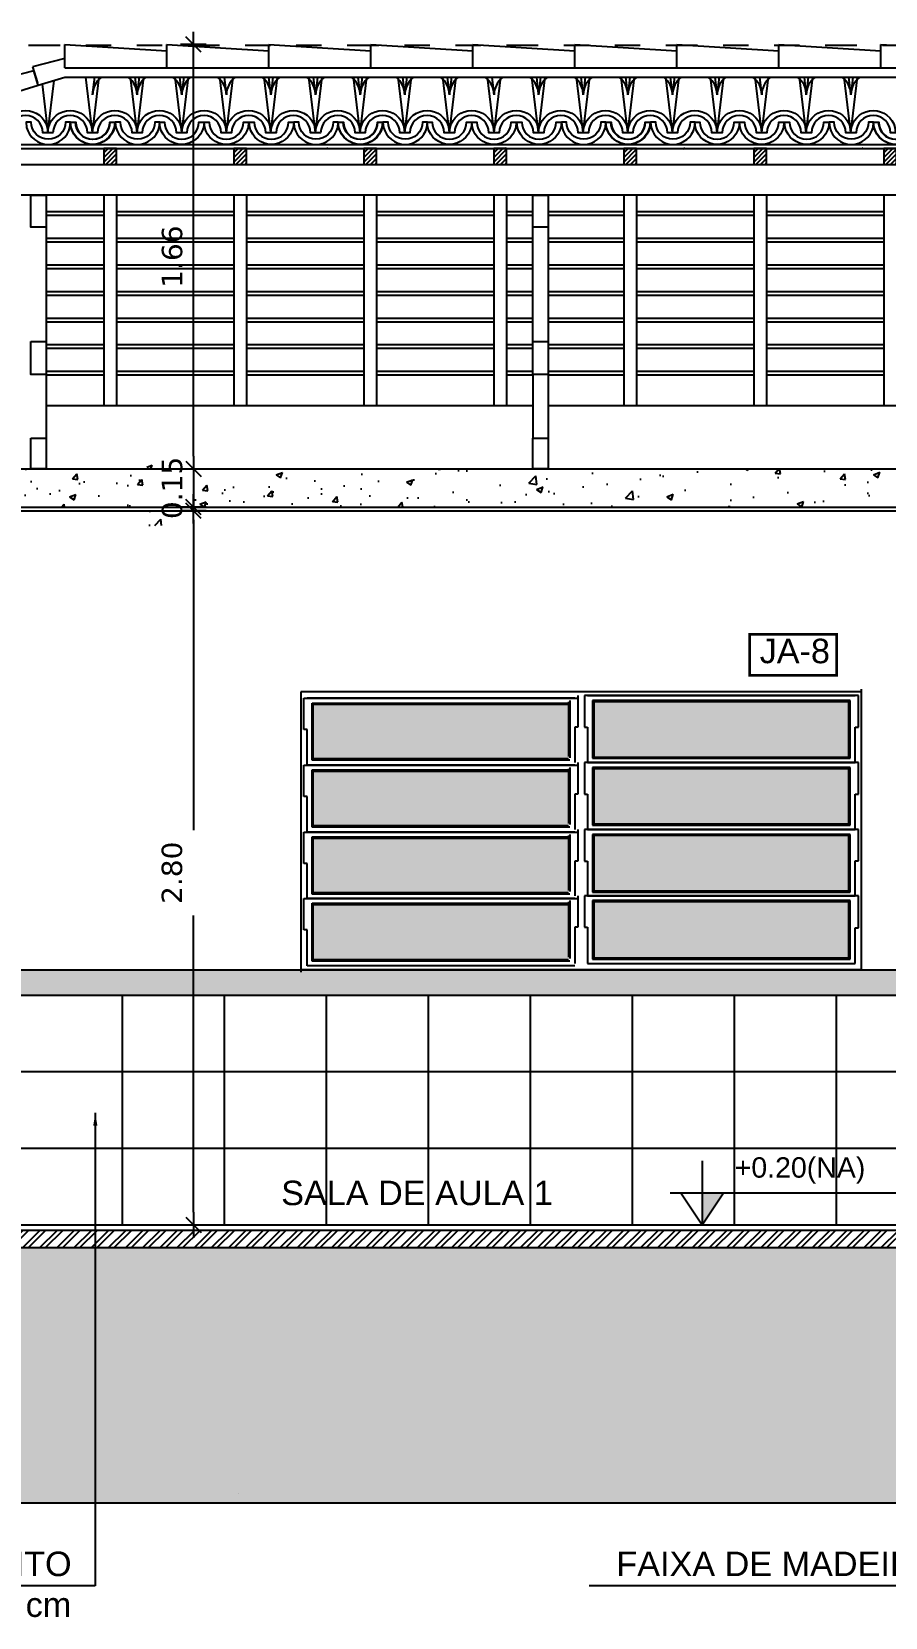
# Model space of a CAD drawing. Extents: x 183 to 373, y 23 to 105.
# Drawn here: x 212.38 to 215.73, y 79.25 to 85.47 of the extents above; entities that cross this region are included whole.
import ezdxf

# ---------------------------------------------------------------- set-up
doc = ezdxf.new("R2010")
doc.units = 0
doc.header["$LTSCALE"] = 0.005
doc.header["$PDMODE"] = 66
doc.linetypes.add('C5', pattern=[60, 50, -5, 0, -5])
doc.linetypes.add('TRAÇO-2PTOS_P', pattern=[0.625, 0.25, -0.125, 0, -0.125, 0, -0.125])
doc.layers.get('0').update_dxf_attribs({"linetype": 'CONTINUOUS'})
doc.layers.get('DEFPOINTS').update_dxf_attribs({"linetype": 'CONTINUOUS'})
for name, color, linetype in [('01', 1, 'CONTINUOUS'), ('252', 252, 'CONTINUOUS'), ('A-COTAS', 1, 'CONTINUOUS'), ('A-ESQUADRIAS', 2, 'CONTINUOUS'), ('A-PAREDE', 5, 'CONTINUOUS'), ('ARQ-ALV-CORTE', 4, 'CONTINUOUS'), ('ARQ-CTA-1_050', 1, 'CONTINUOUS'), ('ARQ-EXO-1_100', 251, 'C5'), ('ARQ-HTC', 9, 'CONTINUOUS'), ('ARQ-PIS-CORTE', 2, 'CONTINUOUS'), ('ARQ-SMB-1_050', 1, 'CONTINUOUS'), ('ARQ-SMB-1_100', 1, 'CONTINUOUS'), ('ARQ-TLH-VISTA1', 2, 'CONTINUOUS'), ('ARQ-TLH-VISTA2', 1, 'CONTINUOUS'), ('ARQ-TXT-1_075', 2, 'CONTINUOUS'), ('BL-AR-TELHA 2', 2, 'CONTINUOUS'), ('MADEIRAMENTO', 2, 'CONTINUOUS'), ('SIM', 1, 'CONTINUOUS')]:
    doc.layers.add(name, color=color, linetype=linetype)
doc.styles.add('ESC-50-A20', font='arial.ttf', dxfattribs={"height": 0.1})
doc.styles.add('FNDE Texto Cota 0025', font='verdana.ttf', dxfattribs={"height": 0.04})
doc.styles.add('FNDE Texto Cota 0050', font='verdana.ttf', dxfattribs={"height": 0.08})
doc.dimstyles.new('FNDE 1-0025', dxfattribs={"dimscale": 5, "dimtxt": 0.04, "dimasz": 0.01, "dimexe": 0.15, "dimexo": 0.15, "dimgap": 0.005, "dimtad": 1, "dimzin": 1, "dimdsep": 46, "dimtxsty": 'FNDE Texto Cota 0025', "dimblk": 'tic', "dimcen": 0.015, "dimdle": 0.15, "dimse1": 1, "dimse2": 1, "dimclrd": 251, "dimclre": 251, "dimclrt": 256, "dimaunit": 1, "dimadec": 3, "dimazin": 0, "dimtfac": 1, "dimtix": 1, "dimtmove": 2, "dimatfit": 3, "dimfxl": 0.15, "dimtvp": 1, "dimtolj": 1, "dimtzin": 0, "dimarcsym": 0})
doc.dimstyles.new('FNDE 1-0050', dxfattribs={"dimscale": 5, "dimtxt": 0.08, "dimasz": 0.01, "dimexe": 0.15, "dimexo": 0.15, "dimgap": 0.01, "dimtad": 1, "dimzin": 1, "dimdsep": 46, "dimtxsty": 'FNDE Texto Cota 0050', "dimblk": 'tic', "dimcen": 0.015, "dimdle": 0.15, "dimse1": 1, "dimse2": 1, "dimclrd": 251, "dimclre": 251, "dimclrt": 256, "dimaunit": 1, "dimadec": 3, "dimazin": 0, "dimtfac": 1, "dimtix": 1, "dimtmove": 2, "dimatfit": 3, "dimfxl": 0.15, "dimtvp": 1, "dimtolj": 1, "dimtzin": 0, "dimarcsym": 0})
pattern_1 = [(50, (76.565, 34.55552), (0.25505854, -0.02231472), [0.02667, -0.29337]), (355, (76.565, 34.55552), (-0.0493408, 0.2674796), [0.021336, -0.2346968]), (100.45144, (76.58625, 34.55366), (0.20571775, 0.24516485), [0.022666, -0.24932634]), (46.1842, (76.565, 34.62664), (0.37951066, -0.05885926), [0.040005, -0.440055]), (96.63556, (76.59662, 34.62174), (0.3323658, 0.3463966), [0.033999, -0.3739899]), (351.18415, (76.565, 34.62664), (0.3323658, 0.3463966), [0.032004, -0.3520436]), (21, (76.60056, 34.60886), (0.21226015, -0.14317128), [0.02667, -0.29337]), (326, (76.60056, 34.60886), (0.08652284, 0.25786315), [0.021336, -0.234696]), (71.45144, (76.61824, 34.59693), (0.298783, 0.11469188), [0.022666, -0.2493259]), (37.5, (76.565, 34.55552), (0.004324045, 0.118377054), [0, -0.2318512, 0, -0.238252, 0, -0.235585]), (7.5, (76.565, 34.55552), (0.09354753, 0.1402528), [0, -0.1358392, 0, -0.2265172, 0, -0.089789]), (327.5, (76.4857, 34.55552), (0.189826833, -0.00802024), [0, -0.0889, 0, -0.277368, 0, -0.368046]), (317.5, (76.45014, 34.55552), (0.20738085, 0.03559709), [0, -0.11557, 0, -0.1842008, 0, -0.261366])]

# ---------------------------------------------------------------- blocks, each defined once
blk = doc.blocks.new('tic')
at = {"color": 251}
for p, q in [((-1, 0), (1, 0)), ((0, -1), (0, 1))]:
    blk.add_line(p, q, dxfattribs=at)
blk.add_line((-0.6, -0.6), (0.6, 0.6))
blk = doc.blocks.new('*D69')
at = {"layer": 'ARQ-CTA-1_050', "color": 251, "lineweight": -2, "transparency": 16777216}
for p, q in [((213.0163, 83.5378), (213.0163, 82.3358)), ((213.0163, 80.8378), (213.0163, 82.0018))]:
    blk.add_line(p, q, dxfattribs=at)
at = {"layer": 'DEFPOINTS', "color": 0, "transparency": 16777216}
for p in [(213.0163, 83.5878), (213.2464, 83.5878), (213.2464, 80.7878)]:
    blk.add_point(p, dxfattribs=at)
at = {"layer": 'ARQ-CTA-1_050', "color": 251, "lineweight": -2, "transparency": 16777216, "xscale": 0.05, "yscale": 0.05, "zscale": 0.05}
for p, rotation in [((213.0163, 83.5878), 90), ((213.0163, 80.7878), 270)]:
    blk.add_blockref('tic', p, dxfattribs=dict(at, rotation=rotation))
at = {"layer": 'ARQ-CTA-1_050', "transparency": 16777216, "insert": (212.9326, 82.1688), "char_height": 0.08, "attachment_point": 5, "rotation": 90, "style": 'FNDE Texto Cota 0050'}
blk.add_mtext('\\A1;2.80', dxfattribs=at)
blk = doc.blocks.new('*D70')
at = {"layer": 'ARQ-CTA-1_050', "color": 251, "lineweight": -2, "transparency": 16777216}
blk.add_line((213.0163, 83.8028), (213.0163, 85.3665), dxfattribs=at)
at = {"layer": 'DEFPOINTS', "color": 0, "transparency": 16777216}
for p in [(213.0163, 85.4165), (213.0163, 85.4165), (213.0163, 83.7528)]:
    blk.add_point(p, dxfattribs=at)
at = {"layer": 'ARQ-CTA-1_050', "color": 251, "lineweight": -2, "transparency": 16777216, "xscale": 0.05, "yscale": 0.05, "zscale": 0.05}
for p, rotation in [((213.0163, 85.4165), 90), ((213.0163, 83.7528), 270)]:
    blk.add_blockref('tic', p, dxfattribs=dict(at, rotation=rotation))
at = {"layer": 'ARQ-CTA-1_050', "transparency": 16777216, "insert": (212.9331, 84.5847), "char_height": 0.08, "attachment_point": 5, "rotation": 90, "style": 'FNDE Texto Cota 0050'}
blk.add_mtext('\\A1;1.66', dxfattribs=at)
blk = doc.blocks.new('FNDE-Nível Corte-1_050')
blk.add_hatch(color=251).paths.add_polyline_path([(140.6568, -0.1868), (140.7408, -0.1868), (140.6568, -0.3128)])
at = {"color": 251}
for p, q in [((140.6568, -0.0608), (140.6568, -0.3128)), ((140.5308, -0.1868), (141.5308, -0.1868))]:
    blk.add_line(p, q, dxfattribs=at)
blk.add_lwpolyline([(140.5728, -0.1868), (140.6568, -0.3128), (140.7408, -0.1868)], dxfattribs=at)
blk = doc.blocks.new('*D118')
at = {"layer": 'ARQ-CTA-1_050', "color": 251, "lineweight": -2, "transparency": 16777216}
for p, q in [((213.0163, 83.8028), (213.0163, 83.8528)), ((213.0163, 83.7528), (213.0163, 83.6028)), ((213.0163, 83.5528), (213.0163, 83.5028))]:
    blk.add_line(p, q, dxfattribs=at)
at = {"layer": 'DEFPOINTS', "color": 0, "transparency": 16777216}
for p in [(212.4383, 83.7528), (212.4383, 83.6028), (213.0163, 83.6028)]:
    blk.add_point(p, dxfattribs=at)
at = {"layer": 'ARQ-CTA-1_050', "color": 251, "lineweight": -2, "transparency": 16777216, "xscale": 0.05, "yscale": 0.05, "zscale": 0.05}
for p, rotation in [((213.0163, 83.7528), 270), ((213.0163, 83.6028), 90)]:
    blk.add_blockref('tic', p, dxfattribs=dict(at, rotation=rotation))
at = {"layer": 'ARQ-CTA-1_050', "transparency": 16777216, "insert": (212.933, 83.6778), "char_height": 0.08, "attachment_point": 5, "rotation": 90, "style": 'FNDE Texto Cota 0050'}
blk.add_mtext('\\A1;0.15', dxfattribs=at)

msp = doc.modelspace()

# ---------------------------------------------------------------- hatches: boundary and pattern name
at = {"layer": 'A-COTAS'}
h = msp.add_hatch(color=252, dxfattribs=at)
h.set_gradient(color1=(91, 91, 91), one_color=1, tint=1, name='INVHEMISPHERICAL')
h.paths.add_polyline_path([(214.4879, 82.8294), (214.4879, 82.6149), (213.4867, 82.6149), (213.4867, 82.8294)])
h.paths.add_polyline_path([(214.4879, 82.5669), (214.4879, 82.3524), (213.4867, 82.3524), (213.4867, 82.5669)])
h.paths.add_polyline_path([(214.4879, 82.3044), (214.4879, 82.0899), (213.4867, 82.0899), (213.4867, 82.3044)])
h.paths.add_polyline_path([(214.4879, 82.0444), (214.4879, 81.8274), (213.4867, 81.8274), (213.4867, 82.0444)])
h.paths.add_polyline_path([(215.5879, 82.6226), (215.5879, 82.8394), (214.5867, 82.8394), (214.5867, 82.6226)])
h.paths.add_polyline_path([(215.5879, 82.3601), (215.5879, 82.5769), (214.5867, 82.5769), (214.5867, 82.3601)])
h.paths.add_polyline_path([(215.5879, 82.0976), (215.5879, 82.3144), (214.5867, 82.3144), (214.5867, 82.0976)])
h.paths.add_polyline_path([(214.5867, 82.0544), (214.5867, 81.8351), (215.5879, 81.8351), (215.5879, 82.0544)])
at = {"layer": 'A-ESQUADRIAS'}
h = msp.add_hatch(dxfattribs=at)
h.set_pattern_fill('GOST_WOOD', color=251, scale=0.01, angle=90)
h.set_pattern_definition([(180, (169.897824, -81.4883), (7e-18, 0.06), [0.1, -0.02]), (180, (169.917824, -81.4683), (7e-18, 0.06), [0.06, -0.015, 0.03, -0.015]), (180, (169.947824, -81.4483), (7e-18, 0.06), [0.1, -0.02])])
h.paths.add_polyline_path([(216.7373, 81.688), (216.7373, 81.788), (208.7373, 81.788), (208.7373, 81.688)])
at = {"layer": 'ARQ-HTC'}
h = msp.add_hatch(dxfattribs=at)
h.set_pattern_fill('ANSI31', color=256, scale=0.004, style=0)
h.set_pattern_definition([(45, (-34.77494, 37.775708), (-0.0089802561, 0.0089802561), [])])
h.paths.add_polyline_path([(212.6647, 84.9458), (212.7147, 84.9458), (212.7147, 85.0085), (212.6647, 85.0085)])
h = msp.add_hatch(dxfattribs=at)
h.set_pattern_fill('ANSI31', color=256, scale=0.004, style=0)
h.set_pattern_definition([(45, (-34.26494, 37.775708), (-0.0089802561, 0.0089802561), [])])
h.paths.add_polyline_path([(213.1747, 84.9458), (213.2247, 84.9458), (213.2247, 85.0085), (213.1747, 85.0085)])
h = msp.add_hatch(dxfattribs=at)
h.set_pattern_fill('ANSI31', color=256, scale=0.004, style=0)
h.set_pattern_definition([(45, (-33.75494, 37.775708), (-0.0089802561, 0.0089802561), [])])
h.paths.add_polyline_path([(213.6847, 84.9458), (213.7347, 84.9458), (213.7347, 85.0085), (213.6847, 85.0085)])
h = msp.add_hatch(dxfattribs=at)
h.set_pattern_fill('ANSI31', color=256, scale=0.004, style=0)
h.set_pattern_definition([(45, (-33.24494, 37.775708), (-0.0089802561, 0.0089802561), [])])
h.paths.add_polyline_path([(214.1947, 84.9458), (214.2447, 84.9458), (214.2447, 85.0085), (214.1947, 85.0085)])
h = msp.add_hatch(dxfattribs=at)
h.set_pattern_fill('ANSI31', color=256, scale=0.004, style=0)
h.set_pattern_definition([(45, (-32.73494, 37.775708), (-0.0089802561, 0.0089802561), [])])
h.paths.add_polyline_path([(214.7047, 84.9458), (214.7547, 84.9458), (214.7547, 85.0085), (214.7047, 85.0085)])
h = msp.add_hatch(dxfattribs=at)
h.set_pattern_fill('ANSI31', color=256, scale=0.004, style=0)
h.set_pattern_definition([(45, (-32.22494, 37.775708), (-0.0089802561, 0.0089802561), [])])
h.paths.add_polyline_path([(215.2147, 84.9458), (215.2647, 84.9458), (215.2647, 85.0085), (215.2147, 85.0085)])
h = msp.add_hatch(dxfattribs=at)
h.set_pattern_fill('ANSI31', color=256, scale=0.004, style=0)
h.set_pattern_definition([(45, (-31.71494, 37.775708), (-0.0089802561, 0.0089802561), [])])
h.paths.add_polyline_path([(215.7247, 84.9458), (215.7747, 84.9458), (215.7747, 85.0085), (215.7247, 85.0085)])
h = msp.add_hatch(dxfattribs=at)
h.set_pattern_fill('AR-CONC', color=251, scale=0.0014, style=0)
h.set_pattern_definition(pattern_1)
h.paths.add_polyline_path([(214.4, 83.7528), (211.4524, 83.7528), (211.4524, 83.6028), (214.4, 83.6028)])
h.paths.add_polyline_path([(213.0069, 83.5306), (213.0069, 83.8205), (212.8332, 83.8205), (212.8332, 83.5306)])
h = msp.add_hatch(dxfattribs=at)
h.set_pattern_fill('AR-CONC', color=251, scale=0.0014, style=0)
h.set_pattern_definition(pattern_1)
h.paths.add_polyline_path([(217.5003, 83.7528), (214.4, 83.7528), (214.4, 83.6028), (216.7523, 83.6028), (216.7523, 83.2978), (216.8723, 83.2978), (216.8723, 83.6028), (217.5003, 83.6028)])
h = msp.add_hatch(dxfattribs=at)
h.set_pattern_fill('ANSI32', color=251, scale=0.005, style=0)
h.set_pattern_definition([(45, (-14.24537, 37.775708), (-0.03367596, 0.03367596), []), (45, (-14.22292, 37.775708), (-0.03367596, 0.03367596), [])])
h.paths.add_polyline_path([(208.7373, 80.6978), (216.7373, 80.6978), (216.7373, 80.7678), (208.7373, 80.7678)])
h = msp.add_hatch(dxfattribs=at)
h.set_pattern_fill('EARTH', color=252, scale=0.02, angle=45, style=0)
h.set_pattern_definition([(45, (76.565, 34.55552), (1e-17, 0.17960512), [0.127, -0.127]), (45, (76.53132, 34.5892), (1e-17, 0.17960512), [0.127, -0.127]), (45, (76.49764, 34.62287), (1e-17, 0.17960512), [0.127, -0.127]), (135, (76.49764, 34.64532), (-0.17960512, 1e-17), [0.127, -0.127]), (135, (76.53132, 34.679), (-0.17960512, 1e-17), [0.127, -0.127]), (135, (76.565, 34.71267), (-0.17960512, 1e-17), [0.127, -0.127])])
h.paths.add_polyline_path([(219.7499, 80.6978), (216.8873, 80.6978), (216.8873, 80.2978), (216.7373, 80.2978), (216.7373, 80.6978), (208.7373, 80.6978), (208.7373, 80.2978), (208.5873, 80.2978), (208.5873, 80.6478), (206.807, 80.6478), (206.807, 79.6978), (219.7499, 79.6978)])

# ---------------------------------------------------------------- linework, layer by layer
at = {"color": 3}
for points in [[(212.6647, 84.9458), (212.7147, 84.9458), (212.7147, 85.0085), (212.6647, 85.0085)], [(213.1747, 84.9458), (213.2247, 84.9458), (213.2247, 85.0085), (213.1747, 85.0085)], [(213.6847, 84.9458), (213.7347, 84.9458), (213.7347, 85.0085), (213.6847, 85.0085)], [(214.1947, 84.9458), (214.2447, 84.9458), (214.2447, 85.0085), (214.1947, 85.0085)], [(214.7047, 84.9458), (214.7547, 84.9458), (214.7547, 85.0085), (214.7047, 85.0085)], [(215.2147, 84.9458), (215.2647, 84.9458), (215.2647, 85.0085), (215.2147, 85.0085)], [(215.7247, 84.9458), (215.7747, 84.9458), (215.7747, 85.0085), (215.7247, 85.0085)]]:
    msp.add_lwpolyline(points, close=True, dxfattribs=at)
at = {"layer": '01', "color": 251}
for p, q in [((212.6647, 84.8262), (212.6647, 84.0007)), ((212.7147, 84.8262), (212.7147, 84.0007)), ((213.1747, 84.8262), (213.1747, 84.0007)), ((213.2247, 84.8262), (213.2247, 84.0007)), ((213.6847, 84.8262), (213.6847, 84.0007)), ((213.7347, 84.8262), (213.7347, 84.0007)), ((214.1947, 84.8262), (214.1947, 84.0007)), ((214.2447, 84.8262), (214.2447, 84.0007)), ((214.7047, 84.8262), (214.7047, 84.0007)), ((214.7547, 84.8262), (214.7547, 84.0007)), ((215.2147, 84.8262), (215.2147, 84.0007)), ((215.2647, 84.8262), (215.2647, 84.0007)), ((215.7247, 84.8262), (215.7247, 84.0007)), ((212.6647, 84.7608), (212.4383, 84.7608)), ((212.6647, 84.7463), (212.4383, 84.7463)), ((213.1747, 84.7608), (212.7147, 84.7608)), ((213.1747, 84.7463), (212.7147, 84.7463)), ((213.6847, 84.7608), (213.2247, 84.7608)), ((213.6847, 84.7463), (213.2247, 84.7463)), ((214.1947, 84.7608), (213.7347, 84.7608)), ((214.1947, 84.7463), (213.7347, 84.7463)), ((214.3483, 84.7608), (214.2447, 84.7608)), ((214.3483, 84.7463), (214.2447, 84.7463)), ((214.7047, 84.7608), (214.4083, 84.7608)), ((214.7047, 84.7463), (214.4083, 84.7463)), ((215.2147, 84.7608), (214.7547, 84.7608)), ((215.2147, 84.7463), (214.7547, 84.7463)), ((215.7247, 84.7608), (215.2647, 84.7608)), ((215.7247, 84.7463), (215.2647, 84.7463)), ((212.6647, 84.6556), (212.4383, 84.6556)), ((212.6647, 84.6411), (212.4383, 84.6411)), ((213.1747, 84.6556), (212.7147, 84.6556)), ((213.1747, 84.6411), (212.7147, 84.6411)), ((213.6847, 84.6556), (213.2247, 84.6556)), ((213.6847, 84.6411), (213.2247, 84.6411)), ((214.1947, 84.6556), (213.7347, 84.6556)), ((214.1947, 84.6411), (213.7347, 84.6411)), ((214.3483, 84.6556), (214.2447, 84.6556)), ((214.3483, 84.6411), (214.2447, 84.6411)), ((214.7047, 84.6556), (214.4083, 84.6556)), ((214.7047, 84.6411), (214.4083, 84.6411)), ((215.2147, 84.6556), (214.7547, 84.6556)), ((215.2147, 84.6411), (214.7547, 84.6411)), ((215.7247, 84.6556), (215.2647, 84.6556)), ((215.7247, 84.6411), (215.2647, 84.6411)), ((212.6647, 84.5513), (212.4383, 84.5513)), ((213.1747, 84.5513), (212.7147, 84.5513)), ((213.6847, 84.5513), (213.2247, 84.5513)), ((214.1947, 84.5513), (213.7347, 84.5513)), ((214.3483, 84.5513), (214.2447, 84.5513)), ((214.7047, 84.5513), (214.4083, 84.5513)), ((215.2147, 84.5513), (214.7547, 84.5513)), ((215.7247, 84.5513), (215.2647, 84.5513)), ((212.6647, 84.5368), (212.4383, 84.5368)), ((213.1747, 84.5368), (212.7147, 84.5368)), ((213.6847, 84.5368), (213.2247, 84.5368)), ((214.1947, 84.5368), (213.7347, 84.5368)), ((214.3483, 84.5368), (214.2447, 84.5368)), ((214.7047, 84.5368), (214.4083, 84.5368)), ((215.2147, 84.5368), (214.7547, 84.5368)), ((215.7247, 84.5368), (215.2647, 84.5368)), ((212.6647, 84.4469), (212.4383, 84.4469)), ((212.6647, 84.4325), (212.4383, 84.4325)), ((213.1747, 84.4469), (212.7147, 84.4469)), ((213.1747, 84.4325), (212.7147, 84.4325)), ((213.6847, 84.4469), (213.2247, 84.4469)), ((213.6847, 84.4325), (213.2247, 84.4325)), ((214.1947, 84.4469), (213.7347, 84.4469)), ((214.1947, 84.4325), (213.7347, 84.4325)), ((214.3483, 84.4469), (214.2447, 84.4469)), ((214.3483, 84.4325), (214.2447, 84.4325)), ((214.7047, 84.4469), (214.4083, 84.4469)), ((214.7047, 84.4325), (214.4083, 84.4325)), ((215.2147, 84.4469), (214.7547, 84.4469)), ((215.2147, 84.4325), (214.7547, 84.4325)), ((215.7247, 84.4469), (215.2647, 84.4469)), ((215.7247, 84.4325), (215.2647, 84.4325)), ((212.6647, 84.3426), (212.4383, 84.3426)), ((212.6647, 84.3281), (212.4383, 84.3281)), ((213.1747, 84.3426), (212.7147, 84.3426)), ((213.1747, 84.3281), (212.7147, 84.3281)), ((213.6847, 84.3426), (213.2247, 84.3426)), ((213.6847, 84.3281), (213.2247, 84.3281)), ((214.1947, 84.3426), (213.7347, 84.3426)), ((214.1947, 84.3281), (213.7347, 84.3281)), ((214.3483, 84.3426), (214.2447, 84.3426)), ((214.3483, 84.3281), (214.2447, 84.3281)), ((214.7047, 84.3426), (214.4083, 84.3426)), ((214.7047, 84.3281), (214.4083, 84.3281)), ((215.2147, 84.3426), (214.7547, 84.3426)), ((215.2147, 84.3281), (214.7547, 84.3281)), ((215.7247, 84.3426), (215.2647, 84.3426)), ((215.7247, 84.3281), (215.2647, 84.3281)), ((212.6647, 84.2383), (212.4383, 84.2383)), ((212.6647, 84.2238), (212.4383, 84.2238)), ((213.1747, 84.2383), (212.7147, 84.2383)), ((213.1747, 84.2238), (212.7147, 84.2238)), ((213.6847, 84.2383), (213.2247, 84.2383)), ((213.6847, 84.2238), (213.2247, 84.2238)), ((214.1947, 84.2383), (213.7347, 84.2383)), ((214.1947, 84.2238), (213.7347, 84.2238)), ((214.3483, 84.2383), (214.2447, 84.2383)), ((214.3483, 84.2238), (214.2447, 84.2238)), ((214.7047, 84.2383), (214.4083, 84.2383)), ((214.7047, 84.2238), (214.4083, 84.2238)), ((215.2147, 84.2383), (214.7547, 84.2383)), ((215.2147, 84.2238), (214.7547, 84.2238)), ((215.7247, 84.2383), (215.2647, 84.2383)), ((215.7247, 84.2238), (215.2647, 84.2238)), ((212.6647, 84.1348), (212.4383, 84.1348)), ((212.6647, 84.1203), (212.4383, 84.1203)), ((213.1747, 84.1348), (212.7147, 84.1348)), ((213.1747, 84.1203), (212.7147, 84.1203)), ((213.6847, 84.1348), (213.2247, 84.1348)), ((213.6847, 84.1203), (213.2247, 84.1203)), ((214.1947, 84.1348), (213.7347, 84.1348)), ((214.1947, 84.1203), (213.7347, 84.1203)), ((214.3483, 84.1348), (214.2447, 84.1348)), ((214.3483, 84.1203), (214.2447, 84.1203)), ((214.7047, 84.1348), (214.4083, 84.1348)), ((214.7047, 84.1203), (214.4083, 84.1203)), ((215.2147, 84.1348), (214.7547, 84.1348)), ((215.2147, 84.1203), (214.7547, 84.1203)), ((215.7247, 84.1348), (215.2647, 84.1348)), ((215.7247, 84.1203), (215.2647, 84.1203)), ((212.4383, 84.0007), (214.3483, 84.0007)), ((214.4083, 84.0007), (216.3183, 84.0007))]:
    msp.add_line(p, q, dxfattribs=at)
at = {"layer": '01'}
msp.add_line((208.7373, 83.5878), (216.7373, 83.5878), dxfattribs=at)
msp.add_line((208.7373, 83.5878), (216.7373, 83.5878), dxfattribs=at)
at = {"layer": '252'}
for p, q in [((212.7373, 81.688), (212.7373, 80.7878)), ((213.1373, 81.688), (213.1373, 80.7878)), ((213.5373, 81.688), (213.5373, 80.7878)), ((213.9373, 81.688), (213.9373, 80.7878)), ((214.3373, 81.688), (214.3373, 80.7878)), ((214.7373, 81.688), (214.7373, 80.7878)), ((215.1373, 81.688), (215.1373, 80.7878)), ((215.5373, 81.688), (215.5373, 80.7878)), ((216.7373, 81.388), (208.7373, 81.388)), ((216.7373, 81.088), (208.7373, 81.088))]:
    msp.add_line(p, q, dxfattribs=at)
at = {"layer": 'A-COTAS'}
for p, q in [((215.6373, 82.8788), (213.4373, 82.8788)), ((213.4373, 82.8788), (213.4373, 81.7788)), ((215.6373, 81.7888), (215.6373, 82.8888)), ((213.45, 82.8534), (214.5246, 82.8534)), ((213.45, 82.7299), (213.45, 82.8534)), ((214.5119, 82.8534), (213.4627, 82.8534)), ((213.4817, 82.8344), (214.4929, 82.8344)), ((213.4817, 82.6099), (213.4817, 82.8344)), ((213.4867, 82.8294), (214.4879, 82.8294)), ((213.4867, 82.6149), (213.4867, 82.8294)), ((214.4879, 82.8394), (214.4879, 82.6249)), ((214.4929, 82.8444), (214.4929, 82.6199)), ((214.5246, 82.8634), (214.5246, 82.7399)), ((215.6246, 82.8634), (214.55, 82.8634)), ((214.55, 82.8634), (214.55, 82.7399)), ((214.5627, 82.8634), (215.6119, 82.8634)), ((215.5929, 82.8444), (214.5817, 82.8444)), ((214.5817, 82.8444), (214.5817, 82.6176)), ((215.5879, 82.8394), (214.5867, 82.8394)), ((214.5867, 82.8394), (214.5867, 82.6226)), ((215.5879, 82.6226), (215.5879, 82.8394)), ((215.5929, 82.6176), (215.5929, 82.8444)), ((215.6246, 82.7401), (215.6246, 82.8634)), ((213.4627, 82.7299), (213.45, 82.7299)), ((213.4627, 82.5909), (213.4627, 82.7299)), ((214.5246, 82.7399), (214.5119, 82.7399)), ((214.5119, 82.7399), (214.5119, 82.6009)), ((214.55, 82.7399), (214.5627, 82.7399)), ((214.5627, 82.7399), (214.5627, 82.6009)), ((215.6119, 82.6009), (215.6119, 82.7401)), ((215.6119, 82.7401), (215.6246, 82.7401)), ((213.45, 82.5909), (214.5246, 82.5909)), ((213.45, 82.4674), (213.45, 82.5909)), ((214.5119, 82.5909), (213.4627, 82.5909)), ((214.5119, 82.5909), (213.4627, 82.5909)), ((214.4929, 82.6099), (213.4817, 82.6099)), ((213.4817, 82.5719), (214.4929, 82.5719)), ((213.4817, 82.3474), (213.4817, 82.5719)), ((214.4879, 82.6149), (213.4867, 82.6149)), ((213.4867, 82.5669), (214.4879, 82.5669)), ((213.4867, 82.3524), (213.4867, 82.5669)), ((214.4879, 82.5769), (214.4879, 82.3624)), ((214.4929, 82.5819), (214.4929, 82.3574)), ((214.5246, 82.6009), (214.5246, 82.4774)), ((215.6246, 82.6009), (214.55, 82.6009)), ((214.55, 82.6009), (214.55, 82.4774)), ((214.5627, 82.6009), (215.6119, 82.6009)), ((214.5627, 82.6009), (215.6119, 82.6009)), ((214.5817, 82.6176), (215.5929, 82.6176)), ((215.5929, 82.5819), (214.5817, 82.5819)), ((214.5817, 82.5819), (214.5817, 82.3551)), ((214.5867, 82.6226), (215.5879, 82.6226)), ((215.5879, 82.5769), (214.5867, 82.5769)), ((214.5867, 82.5769), (214.5867, 82.3601)), ((215.5879, 82.3601), (215.5879, 82.5769)), ((215.5929, 82.3551), (215.5929, 82.5819)), ((215.6246, 82.4776), (215.6246, 82.6009)), ((213.4627, 82.4674), (213.45, 82.4674)), ((213.4627, 82.3284), (213.4627, 82.4674)), ((214.5246, 82.4774), (214.5119, 82.4774)), ((214.5119, 82.4774), (214.5119, 82.3384)), ((214.55, 82.4774), (214.5627, 82.4774)), ((214.5627, 82.4774), (214.5627, 82.3384)), ((215.6119, 82.3384), (215.6119, 82.4776)), ((215.6119, 82.4776), (215.6246, 82.4776)), ((213.45, 82.3284), (214.5246, 82.3284)), ((213.45, 82.2049), (213.45, 82.3284)), ((214.5119, 82.3284), (213.4627, 82.3284)), ((214.5119, 82.3284), (213.4627, 82.3284)), ((214.4929, 82.3474), (213.4817, 82.3474)), ((214.4879, 82.3524), (213.4867, 82.3524)), ((214.4879, 82.3144), (214.4879, 82.0999)), ((214.4929, 82.3194), (214.4929, 82.0949)), ((214.5246, 82.3384), (214.5246, 82.2149)), ((215.6246, 82.3384), (214.55, 82.3384)), ((214.55, 82.3384), (214.55, 82.2149)), ((214.5627, 82.3384), (215.6119, 82.3384)), ((214.5627, 82.3384), (215.6119, 82.3384)), ((214.5817, 82.3551), (215.5929, 82.3551)), ((215.5929, 82.3194), (214.5817, 82.3194)), ((214.5817, 82.3194), (214.5817, 82.0926)), ((214.5867, 82.3601), (215.5879, 82.3601)), ((215.5879, 82.3144), (214.5867, 82.3144)), ((214.5867, 82.3144), (214.5867, 82.0976)), ((215.5879, 82.0976), (215.5879, 82.3144)), ((215.5929, 82.0926), (215.5929, 82.3194)), ((215.6246, 82.2151), (215.6246, 82.3384)), ((213.4817, 82.3094), (214.4929, 82.3094)), ((213.4817, 82.0849), (213.4817, 82.3094)), ((213.4867, 82.3044), (214.4879, 82.3044)), ((213.4867, 82.0899), (213.4867, 82.3044)), ((213.4627, 82.2049), (213.45, 82.2049)), ((213.4627, 82.0684), (213.4627, 82.2049)), ((214.5246, 82.2149), (214.5119, 82.2149)), ((214.5119, 82.2149), (214.5119, 82.0784)), ((214.55, 82.2149), (214.5627, 82.2149)), ((214.5627, 82.2149), (214.5627, 82.0784)), ((215.6119, 82.0784), (215.6119, 82.2151)), ((215.6119, 82.2151), (215.6246, 82.2151)), ((213.45, 82.0684), (214.5246, 82.0684)), ((213.45, 81.9449), (213.45, 82.0684)), ((214.5119, 82.0684), (213.4627, 82.0684)), ((214.5119, 82.0684), (213.4627, 82.0684)), ((214.4929, 82.0849), (213.4817, 82.0849)), ((214.4879, 82.0899), (213.4867, 82.0899)), ((214.5246, 82.0784), (214.5246, 81.9549)), ((215.6246, 82.0784), (214.55, 82.0784)), ((214.55, 82.0784), (214.55, 81.9549)), ((214.5627, 82.0784), (215.6119, 82.0784)), ((214.5627, 82.0784), (215.6119, 82.0784)), ((214.5817, 82.0926), (215.5929, 82.0926)), ((214.5867, 82.0976), (215.5879, 82.0976)), ((215.6246, 81.9526), (215.6246, 82.0784)), ((213.4817, 82.0494), (214.4929, 82.0494)), ((213.4817, 81.8224), (213.4817, 82.0494)), ((213.4867, 82.0444), (214.4879, 82.0444)), ((213.4867, 81.8274), (213.4867, 82.0444)), ((214.4879, 82.0544), (214.4879, 81.8374)), ((214.4929, 82.0594), (214.4929, 81.8324)), ((215.5929, 82.0594), (214.5817, 82.0594)), ((214.5817, 82.0594), (214.5817, 81.8301)), ((215.5879, 82.0544), (214.5867, 82.0544)), ((214.5867, 82.0544), (214.5867, 81.8351)), ((215.5879, 81.8351), (215.5879, 82.0544)), ((215.5929, 81.8301), (215.5929, 82.0594)), ((213.4627, 81.9449), (213.45, 81.9449)), ((213.4627, 81.8034), (213.4627, 81.9449)), ((214.5246, 81.9549), (214.5119, 81.9549)), ((214.5119, 81.9549), (214.5119, 81.8134)), ((214.55, 81.9549), (214.5627, 81.9549)), ((214.5627, 81.9549), (214.5627, 81.8134)), ((215.6119, 81.8134), (215.6119, 81.9526)), ((215.6119, 81.9526), (215.6246, 81.9526)), ((214.4929, 81.8224), (213.4817, 81.8224)), ((214.4879, 81.8274), (213.4867, 81.8274)), ((214.5817, 81.8301), (215.5929, 81.8301)), ((214.5867, 81.8351), (215.5879, 81.8351)), ((215.6373, 81.7888), (213.4373, 81.7888)), ((214.5119, 81.8034), (213.4627, 81.8034)), ((214.5627, 81.8134), (215.6119, 81.8134))]:
    msp.add_line(p, q, dxfattribs=at)
msp.add_lwpolyline([(208.7373, 81.788), (216.7373, 81.788), (216.7373, 81.688), (208.7373, 81.688)], close=True, dxfattribs=at)
at = {"layer": 'A-PAREDE', "color": 5}
for p, q in [((208.6023, 83.7528), (241.1623, 83.7528)), ((208.7223, 83.6028), (216.7523, 83.6028)), ((208.7373, 80.7678), (216.8873, 80.7678)), ((216.7373, 80.6978), (208.7373, 80.6978))]:
    msp.add_line(p, q, dxfattribs=at)
at = {"layer": 'A-PAREDE'}
for points in [[(212.3783, 84.8262), (212.4383, 84.8262), (212.4383, 84.7002), (212.3783, 84.7002)], [(214.3483, 84.8262), (214.4083, 84.8262), (214.4083, 84.7002), (214.3483, 84.7002)], [(212.3783, 84.2518), (212.4383, 84.2518), (212.4383, 84.1227), (212.3783, 84.1227)], [(214.3483, 84.2518), (214.4083, 84.2518), (214.4083, 84.1227), (214.3483, 84.1227)], [(212.3783, 83.8728), (212.4383, 83.8728), (212.4383, 83.7528), (212.3783, 83.7528)], [(214.3483, 83.8728), (214.4083, 83.8728), (214.4083, 83.7528), (214.3483, 83.7528)]]:
    msp.add_lwpolyline(points, close=True, dxfattribs=at)
at = {"layer": 'ARQ-ALV-CORTE'}
msp.add_line((208.7223, 83.7528), (216.7523, 83.7528), dxfattribs=at)
at = {"layer": 'ARQ-EXO-1_100', "color": 252, "linetype": 'TRAÇO-2PTOS_P', "ltscale": 100}
for p, q in [((205.4942, 85.4144), (267.0085, 85.4144)), ((205.4942, 83.7528), (267.0085, 83.7528)), ((205.4942, 80.7878), (216.7373, 80.7878))]:
    msp.add_line(p, q, dxfattribs=at)
at = {"layer": 'ARQ-HTC', "color": 252}
msp.add_lwpolyline([(206.807, 80.6478), (206.807, 79.6978), (227.9373, 79.6978)], dxfattribs=at)
at = {"layer": 'ARQ-PIS-CORTE'}
msp.add_line((208.7373, 80.7878), (216.7373, 80.7878), dxfattribs=at)
at = {"layer": 'ARQ-SMB-1_100', "color": 252, "ltscale": 10, "const_width": 0.0107}
msp.add_lwpolyline([(215.1988, 82.9434), (215.5398, 82.9434), (215.5398, 83.1034), (215.1988, 83.1034)], close=True, dxfattribs=at)
at = {"layer": 'ARQ-TLH-VISTA1'}
for p, q in [((211.6447, 85.0243), (262.7298, 85.0243)), ((212.4383, 84.7002), (212.4383, 84.2518)), ((214.3483, 84.2518), (214.3483, 84.7002)), ((214.4083, 84.7002), (214.4083, 84.2518)), ((212.4383, 84.1227), (212.4383, 83.8728)), ((214.3483, 84.1227), (214.3483, 83.8728)), ((214.4083, 84.1227), (214.4083, 83.8728))]:
    msp.add_line(p, q, dxfattribs=at)
for points in [[(212.4227, 85.2612), (212.4456, 85.0711), (212.4702, 85.2756)], [(212.6206, 85.0711), (212.5944, 85.2883)]]:
    msp.add_lwpolyline(points, dxfattribs=at)
for points in [[(212.443, 85.0911), (212.4455, 85.0703), (212.4255, 85.0703, 1), (212.2905, 85.0703), (212.2705, 85.0703), (212.273, 85.0911, -0.785113)], [(212.5322, 85.0914), (212.5347, 85.1122), (212.5147, 85.1122, -1), (212.3797, 85.1122), (212.3597, 85.1122), (212.3622, 85.0914, 0.785113)], [(212.618, 85.0911), (212.6205, 85.0703), (212.6005, 85.0703, 1), (212.4655, 85.0703), (212.4455, 85.0703), (212.448, 85.0911, -0.785113)], [(212.5355, 85.0914), (212.533, 85.1122), (212.553, 85.1122, 1), (212.688, 85.1122), (212.708, 85.1122), (212.7055, 85.0914, -0.785113)], [(212.5372, 85.0914), (212.5347, 85.1122), (212.5547, 85.1122, 1), (212.6897, 85.1122), (212.7097, 85.1122), (212.7072, 85.0914, -0.785113)], [(212.793, 85.0911), (212.7955, 85.0703), (212.7755, 85.0703, 1), (212.6405, 85.0703), (212.6205, 85.0703), (212.623, 85.0911, -0.785113)], [(212.8822, 85.0914), (212.8847, 85.1122), (212.8647, 85.1122, -1), (212.7297, 85.1122), (212.7097, 85.1122), (212.7122, 85.0914, 0.785113)], [(212.968, 85.0911), (212.9705, 85.0703), (212.9505, 85.0703, 1), (212.8155, 85.0703), (212.7955, 85.0703), (212.798, 85.0911, -0.785113)], [(212.8855, 85.0914), (212.883, 85.1122), (212.903, 85.1122, 1), (213.038, 85.1122), (213.058, 85.1122), (213.0555, 85.0914, -0.785113)], [(213.143, 85.0911), (213.1455, 85.0703), (213.1255, 85.0703, 1), (212.9905, 85.0703), (212.9705, 85.0703), (212.973, 85.0911, -0.785113)], [(213.0605, 85.0914), (213.058, 85.1122), (213.078, 85.1122, 1), (213.213, 85.1122), (213.233, 85.1122), (213.2305, 85.0914, -0.785113)], [(213.318, 85.0911), (213.3205, 85.0703), (213.3005, 85.0703, 1), (213.1655, 85.0703), (213.1455, 85.0703), (213.148, 85.0911, -0.785113)], [(213.2372, 85.0914), (213.2347, 85.1122), (213.2547, 85.1122, 1), (213.3897, 85.1122), (213.4097, 85.1122), (213.4072, 85.0914, -0.785113)], [(213.493, 85.0911), (213.4955, 85.0703), (213.4755, 85.0703, 1), (213.3405, 85.0703), (213.3205, 85.0703), (213.323, 85.0911, -0.785113)], [(213.5822, 85.0914), (213.5847, 85.1122), (213.5647, 85.1122, -1), (213.4297, 85.1122), (213.4097, 85.1122), (213.4122, 85.0914, 0.785113)], [(213.668, 85.0911), (213.6705, 85.0703), (213.6505, 85.0703, 1), (213.5155, 85.0703), (213.4955, 85.0703), (213.498, 85.0911, -0.785113)], [(213.5855, 85.0914), (213.583, 85.1122), (213.603, 85.1122, 1), (213.738, 85.1122), (213.758, 85.1122), (213.7555, 85.0914, -0.785113)], [(213.5872, 85.0914), (213.5847, 85.1122), (213.6047, 85.1122, 1), (213.7397, 85.1122), (213.7597, 85.1122), (213.7572, 85.0914, -0.785113)], [(213.843, 85.0911), (213.8455, 85.0703), (213.8255, 85.0703, 1), (213.6905, 85.0703), (213.6705, 85.0703), (213.673, 85.0911, -0.785113)], [(213.9322, 85.0914), (213.9347, 85.1122), (213.9147, 85.1122, -1), (213.7797, 85.1122), (213.7597, 85.1122), (213.7622, 85.0914, 0.785113)], [(214.018, 85.0911), (214.0205, 85.0703), (214.0005, 85.0703, 1), (213.8655, 85.0703), (213.8455, 85.0703), (213.848, 85.0911, -0.785113)], [(213.9355, 85.0914), (213.933, 85.1122), (213.953, 85.1122, 1), (214.088, 85.1122), (214.108, 85.1122), (214.1055, 85.0914, -0.785113)], [(214.193, 85.0911), (214.1955, 85.0703), (214.1755, 85.0703, 1), (214.0405, 85.0703), (214.0205, 85.0703), (214.023, 85.0911, -0.785113)], [(214.1105, 85.0914), (214.108, 85.1122), (214.128, 85.1122, 1), (214.263, 85.1122), (214.283, 85.1122), (214.2805, 85.0914, -0.785113)], [(214.368, 85.0911), (214.3705, 85.0703), (214.3505, 85.0703, 1), (214.2155, 85.0703), (214.1955, 85.0703), (214.198, 85.0911, -0.785113)], [(214.2872, 85.0914), (214.2847, 85.1122), (214.3047, 85.1122, 1), (214.4397, 85.1122), (214.4597, 85.1122), (214.4572, 85.0914, -0.785113)], [(214.543, 85.0911), (214.5455, 85.0703), (214.5255, 85.0703, 1), (214.3905, 85.0703), (214.3705, 85.0703), (214.373, 85.0911, -0.785113)], [(214.6322, 85.0914), (214.6347, 85.1122), (214.6147, 85.1122, -1), (214.4797, 85.1122), (214.4597, 85.1122), (214.4622, 85.0914, 0.785113)], [(214.718, 85.0911), (214.7205, 85.0703), (214.7005, 85.0703, 1), (214.5655, 85.0703), (214.5455, 85.0703), (214.548, 85.0911, -0.785113)], [(214.6355, 85.0914), (214.633, 85.1122), (214.653, 85.1122, 1), (214.788, 85.1122), (214.808, 85.1122), (214.8055, 85.0914, -0.785113)], [(214.6372, 85.0914), (214.6347, 85.1122), (214.6547, 85.1122, 1), (214.7897, 85.1122), (214.8097, 85.1122), (214.8072, 85.0914, -0.785113)], [(214.893, 85.0911), (214.8955, 85.0703), (214.8755, 85.0703, 1), (214.7405, 85.0703), (214.7205, 85.0703), (214.723, 85.0911, -0.785113)], [(214.9822, 85.0914), (214.9847, 85.1122), (214.9647, 85.1122, -1), (214.8297, 85.1122), (214.8097, 85.1122), (214.8122, 85.0914, 0.785113)], [(215.068, 85.0911), (215.0705, 85.0703), (215.0505, 85.0703, 1), (214.9155, 85.0703), (214.8955, 85.0703), (214.898, 85.0911, -0.785113)], [(214.9855, 85.0914), (214.983, 85.1122), (215.003, 85.1122, 1), (215.138, 85.1122), (215.158, 85.1122), (215.1555, 85.0914, -0.785113)], [(215.243, 85.0911), (215.2455, 85.0703), (215.2255, 85.0703, 1), (215.0905, 85.0703), (215.0705, 85.0703), (215.073, 85.0911, -0.785113)], [(215.1605, 85.0914), (215.158, 85.1122), (215.178, 85.1122, 1), (215.313, 85.1122), (215.333, 85.1122), (215.3305, 85.0914, -0.785113)], [(215.418, 85.0911), (215.4205, 85.0703), (215.4005, 85.0703, 1), (215.2655, 85.0703), (215.2455, 85.0703), (215.248, 85.0911, -0.785113)], [(215.3372, 85.0914), (215.3347, 85.1122), (215.3547, 85.1122, 1), (215.4897, 85.1122), (215.5097, 85.1122), (215.5072, 85.0914, -0.785113)], [(215.593, 85.0911), (215.5955, 85.0703), (215.5755, 85.0703, 1), (215.4405, 85.0703), (215.4205, 85.0703), (215.423, 85.0911, -0.785113)], [(215.6822, 85.0914), (215.6847, 85.1122), (215.6647, 85.1122, -1), (215.5297, 85.1122), (215.5097, 85.1122), (215.5122, 85.0914, 0.785113)], [(215.768, 85.0911), (215.7705, 85.0703), (215.7505, 85.0703, 1), (215.6155, 85.0703), (215.5955, 85.0703), (215.598, 85.0911, -0.785113)], [(215.6855, 85.0914), (215.683, 85.1122), (215.703, 85.1122, 1), (215.838, 85.1122), (215.858, 85.1122), (215.8555, 85.0914, -0.785113)], [(215.6872, 85.0914), (215.6847, 85.1122), (215.7047, 85.1122, 1), (215.8397, 85.1122), (215.8597, 85.1122), (215.8572, 85.0914, -0.785113)]]:
    msp.add_lwpolyline(points, format="xyb", close=True, dxfattribs=at)
at = {"layer": 'ARQ-TLH-VISTA2', "color": 1}
for p, q in [((213.5368, 85.0044), (213.5371, 85.0068)), ((214.2368, 85.0044), (214.2371, 85.0068)), ((214.9368, 85.0044), (214.9371, 85.0068)), ((215.6368, 85.0044), (215.6371, 85.0068))]:
    msp.add_line(p, q, dxfattribs=at)
for centre in [(213.5995, 84.9454), (214.2995, 84.9454), (214.9995, 84.9454), (215.6995, 84.9454)]:
    msp.add_arc(centre, 0.0875, 130.6146, 135.71639, dxfattribs=at)
at = {"layer": 'BL-AR-TELHA 2'}
for p, q in [((212.6206, 85.0711), (212.6467, 85.2883)), ((212.6211, 85.2186), (212.6295, 85.2883)), ((212.7956, 85.0711), (212.7694, 85.2883)), ((212.7956, 85.2234), (212.7878, 85.2883)), ((212.7956, 85.0711), (212.8217, 85.2883)), ((212.7961, 85.2186), (212.8045, 85.2883)), ((212.9706, 85.0711), (212.9444, 85.2883)), ((212.9706, 85.2234), (212.9628, 85.2883)), ((212.9706, 85.0711), (212.9967, 85.2883)), ((212.9711, 85.2186), (212.9795, 85.2883)), ((213.1456, 85.0711), (213.1194, 85.2883)), ((213.1456, 85.2234), (213.1378, 85.2883)), ((213.1456, 85.0711), (213.1717, 85.2883)), ((213.3206, 85.0711), (213.2944, 85.2883)), ((213.3206, 85.2234), (213.3128, 85.2883)), ((213.3206, 85.0711), (213.3467, 85.2883)), ((213.3211, 85.2186), (213.3295, 85.2883)), ((213.4956, 85.0711), (213.4694, 85.2883)), ((213.4956, 85.2234), (213.4878, 85.2883)), ((213.4956, 85.0711), (213.5217, 85.2883)), ((213.4961, 85.2186), (213.5045, 85.2883)), ((213.6706, 85.0711), (213.6444, 85.2883)), ((213.6706, 85.2234), (213.6628, 85.2883)), ((213.6706, 85.0711), (213.6967, 85.2883)), ((213.6711, 85.2186), (213.6795, 85.2883)), ((213.8456, 85.0711), (213.8194, 85.2883)), ((213.8456, 85.2234), (213.8378, 85.2883)), ((213.8456, 85.0711), (213.8717, 85.2883)), ((213.8461, 85.2186), (213.8545, 85.2883)), ((214.0206, 85.0711), (213.9944, 85.2883)), ((214.0206, 85.2234), (214.0128, 85.2883)), ((214.0206, 85.0711), (214.0467, 85.2883)), ((214.0211, 85.2186), (214.0295, 85.2883)), ((214.1956, 85.0711), (214.1694, 85.2883)), ((214.1956, 85.2234), (214.1878, 85.2883)), ((214.1956, 85.0711), (214.2217, 85.2883)), ((214.3706, 85.0711), (214.3444, 85.2883)), ((214.3706, 85.2234), (214.3628, 85.2883)), ((214.3706, 85.0711), (214.3967, 85.2883)), ((214.3711, 85.2186), (214.3795, 85.2883)), ((214.5456, 85.0711), (214.5194, 85.2883)), ((214.5456, 85.2234), (214.5378, 85.2883)), ((214.5456, 85.0711), (214.5717, 85.2883)), ((214.5461, 85.2186), (214.5545, 85.2883)), ((214.7206, 85.0711), (214.6944, 85.2883)), ((214.7206, 85.2234), (214.7128, 85.2883)), ((214.7206, 85.0711), (214.7467, 85.2883)), ((214.7211, 85.2187), (214.7295, 85.2883)), ((214.8956, 85.0711), (214.8694, 85.2883)), ((214.8956, 85.2234), (214.8878, 85.2883)), ((214.8956, 85.0711), (214.9217, 85.2883)), ((214.8961, 85.2187), (214.9045, 85.2883)), ((215.0706, 85.0711), (215.0444, 85.2883)), ((215.0706, 85.2234), (215.0628, 85.2883)), ((215.0706, 85.0711), (215.0967, 85.2883)), ((215.0711, 85.2187), (215.0795, 85.2883)), ((215.2456, 85.0711), (215.2194, 85.2883)), ((215.2456, 85.2234), (215.2378, 85.2883)), ((215.2456, 85.0711), (215.2717, 85.2883)), ((215.4206, 85.0711), (215.3944, 85.2883)), ((215.4206, 85.2234), (215.4128, 85.2883)), ((215.4206, 85.0711), (215.4467, 85.2883)), ((215.4211, 85.2187), (215.4295, 85.2883)), ((215.5956, 85.0711), (215.5694, 85.2883)), ((215.5956, 85.2234), (215.5878, 85.2883)), ((215.5956, 85.0711), (215.6217, 85.2883)), ((215.5961, 85.2187), (215.6045, 85.2883))]:
    msp.add_line(p, q, dxfattribs=at)
for centre, start, end in [((212.7081, 85.2186), 127.2321, 180), ((212.7081, 85.2186), 0, 52.7679), ((212.8831, 85.2186), 127.23416, 180), ((212.8831, 85.2186), 0, 52.76584), ((213.0581, 85.2186), 127.23416, 180), ((213.0581, 85.2186), 0, 52.76584), ((213.2331, 85.2186), 127.23416, 180), ((213.2331, 85.2186), 0, 52.76584), ((213.4081, 85.2186), 127.23416, 180), ((213.4081, 85.2186), 0, 52.76584), ((213.5831, 85.2186), 127.23416, 180), ((213.5831, 85.2186), 0, 52.76584), ((213.7581, 85.2186), 127.2321, 180), ((213.7581, 85.2186), 0, 52.7679), ((213.9331, 85.2186), 127.23416, 180), ((213.9331, 85.2186), 0, 52.76584), ((214.1081, 85.2186), 127.23416, 180), ((214.1081, 85.2186), 0, 52.76584), ((214.2831, 85.2186), 127.23416, 180), ((214.2831, 85.2186), 0, 52.76584), ((214.4581, 85.2186), 127.23416, 180), ((214.4581, 85.2186), 0, 52.76584), ((214.6331, 85.2187), 127.23416, 180), ((214.6331, 85.2187), 0, 52.76584), ((214.8081, 85.2187), 127.2321, 180), ((214.8081, 85.2187), 0, 52.7679), ((214.9831, 85.2187), 127.23416, 180), ((214.9831, 85.2187), 0, 52.76584), ((215.1581, 85.2187), 127.23416, 180), ((215.1581, 85.2187), 0, 52.76584), ((215.3331, 85.2187), 127.23416, 180), ((215.3331, 85.2187), 0, 52.76584), ((215.5081, 85.2187), 127.23416, 180), ((215.5081, 85.2187), 0, 52.76584), ((215.6831, 85.2187), 127.23416, 180)]:
    msp.add_arc(centre, 0.0875, start, end, dxfattribs=at)
at = {"layer": 'MADEIRAMENTO', "color": 1}
for p, q in [((212.5123, 85.3613), (212.3857, 85.3284)), ((212.5122, 85.3308), (212.5122, 85.4063)), ((212.5122, 85.3308), (212.5122, 85.4063)), ((212.5123, 85.4165), (212.9122, 85.392)), ((212.5123, 85.3244), (212.5123, 85.4165)), ((212.9122, 85.3244), (212.9122, 85.4165)), ((212.9122, 85.4165), (213.3122, 85.392)), ((213.3122, 85.3244), (213.3122, 85.4165)), ((213.3122, 85.4165), (213.7122, 85.392)), ((213.7122, 85.3244), (213.7122, 85.4165)), ((213.7122, 85.4165), (214.1122, 85.392)), ((214.1122, 85.3244), (214.1122, 85.4165)), ((214.1122, 85.4165), (214.5122, 85.392)), ((214.5122, 85.3244), (214.5122, 85.4165)), ((214.5122, 85.4165), (214.9122, 85.392)), ((214.9122, 85.3244), (214.9122, 85.4165)), ((214.9122, 85.4165), (215.3122, 85.392)), ((215.3122, 85.3244), (215.3122, 85.4165)), ((215.3122, 85.4165), (215.7122, 85.392)), ((215.7122, 85.3244), (215.7122, 85.4165)), ((215.7122, 85.4165), (216.1122, 85.392)), ((212.3903, 85.3132), (212.0897, 85.2363)), ((212.3857, 85.3284), (212.4046, 85.2661)), ((212.4075, 85.2563), (212.3903, 85.3131)), ((212.5123, 85.3244), (261.8623, 85.3244)), ((212.0488, 85.1477), (212.4075, 85.2563)), ((212.4074, 85.2566), (212.5123, 85.2884)), ((212.5123, 85.2884), (261.8623, 85.2884)), ((211.6447, 85.0085), (262.7298, 85.0085)), ((211.6447, 84.9458), (262.7298, 84.9458)), ((262.5542, 84.8262), (211.6461, 84.8262))]:
    msp.add_line(p, q, dxfattribs=at)
at = {"layer": 'SIM'}
msp.add_line((213.192, 79.734), (213.192, 79.734), dxfattribs=at)

# ---------------------------------------------------------------- block references
at = {"layer": 'ARQ-SMB-1_050'}
msp.add_blockref('FNDE-Nível Corte-1_050', (74.3551, 81.1006), dxfattribs=at)

# ---------------------------------------------------------------- texts
at = {"layer": 'ARQ-SMB-1_050', "style": 'ESC-50-A20'}
msp.add_attdef('+0.20(NA)', (215.1396, 80.9733), 'NA', height=0.08, dxfattribs=at)
at = {"layer": 'ARQ-TXT-1_075', "insert": (213.3606, 80.9615), "char_height": 0.096, "attachment_point": 1, "style": 'ESC-50-A20'}
msp.add_mtext_dynamic_manual_height_columns('SALA DE AULA 1', width=1.144669, gutter_width=0.5, heights=[0], dxfattribs=at)
at = {"layer": 'ARQ-TXT-1_075', "char_height": 0.096, "width": 2.828291, "attachment_point": 1, "style": 'ESC-50-A20'}
for s, insert in [('\\pi1.4565;REVESTIMENTO\\P\\pi1.0973;CERÂMICO 30 x 40 cm', (210.0241, 79.507, 1.8897)), ('FAIXA DE MADEIRA COM VERNIZ FOSCO', (214.6753, 79.507, 1.8897))]:
    msp.add_mtext(s, dxfattribs=dict(at, insert=insert))
at = {"layer": 'ARQ-TXT-1_075', "style": 'ESC-50-A20'}
msp.add_attdef('JA-8', (215.2376, 82.9904), '', height=0.096, dxfattribs=at)

# ---------------------------------------------------------------- dimensions: what is measured, and where the dimension line sits
at = {"layer": 'ARQ-CTA-1_050'}
for base, p1, p2, picture, middle in [((213.0163, 85.4165), (213.0163, 83.7528), (213.0163, 85.4165), '*D70', (212.9331, 84.5847)), ((213.0163, 83.6028), (212.4383, 83.7528), (212.4383, 83.6028), '*D118', (212.933, 83.6778))]:
    dim = msp.add_linear_dim(base=base, p1=p1, p2=p2, angle=90, dimstyle='FNDE 1-0050', override={"dimtad": 0}, dxfattribs=at)
    dim.commit()
    dim.dimension.update_dxf_attribs({"geometry": picture, "text_midpoint": middle})
dim = msp.add_linear_dim(base=(213.0163, 83.5878), p1=(213.2464, 80.7878), p2=(213.2464, 83.5878), angle=90, dimstyle='FNDE 1-0050', override={"dimtad": 0}, dxfattribs=at)
dim.commit()
dim.dimension.update_dxf_attribs({"geometry": '*D69', "text_midpoint": (212.9326, 82.1688), "dimtype": 160})

# ---------------------------------------------------------------- leaders
at = {"layer": 'ARQ-SMB-1_100'}
for points in [[(217.415, 81.7604, 1.8897), (217.415, 79.3731, 1.8897), (214.5681, 79.3731, 1.8897)], [(212.6315, 81.2269, 1.8897), (212.6315, 79.3731, 1.8897), (211.0002, 79.3731, 1.8897)]]:
    msp.add_leader(points, dimstyle='FNDE 1-0025', override={"dimtad": 0, "dimfxl": 0.025, "dimarcsym": 1}, dxfattribs=at)

doc.saveas('drawing.dxf')
